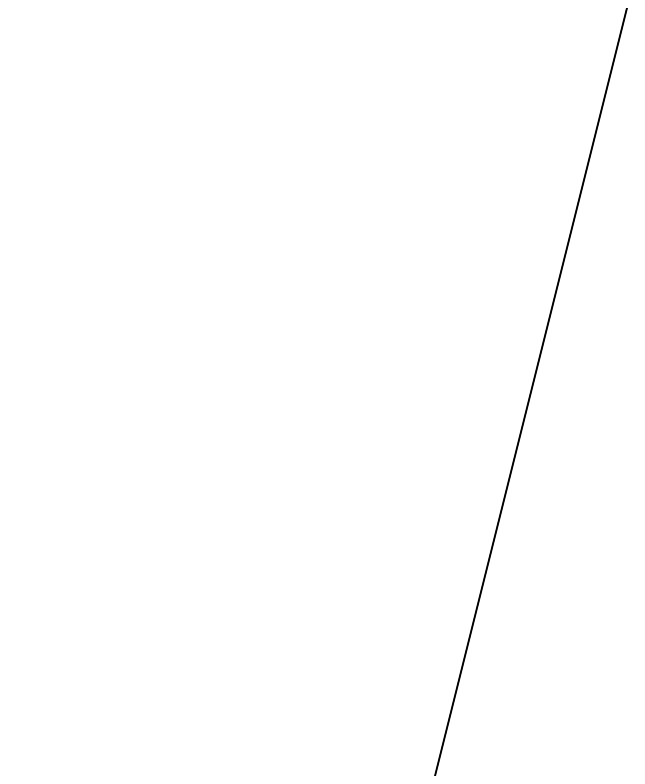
# Model space of a CAD drawing. Header units: metres. Extents: x -16 to 65907, y -5261 to 15511.
# Drawn here: x 65706.169 to 65708.754, y 5532.408 to 5535.576 of the extents above; entities that cross this region are included whole.
import ezdxf

# ---------------------------------------------------------------- set-up
doc = ezdxf.new("R2010")
doc.units = ezdxf.units.M
doc.header["$PDMODE"] = 67
doc.header["$PDSIZE"] = -5
doc.layers.get('0').update_dxf_attribs({"color": 6})
doc.layers.add('BC-TEXT', color=7, linetype='Continuous')
doc.styles.add('BC-1IN10-1', font='FreeSans.ttf', dxfattribs={"height": 2})
doc.dimstyles.new('BC-1IN10-1', dxfattribs={"dimtxt": 2, "dimasz": 2, "dimexe": 0.18, "dimexo": 0.0625, "dimgap": 1, "dimtad": 0, "dimtoh": 1, "dimzin": 12, "dimdsep": 46, "dimtxsty": 'BC-1IN10-1', "dimblk": 'OPEN90', "dimcen": 0.09, "dimse1": 1, "dimse2": 1, "dimclrd": 256, "dimclre": 256, "dimclrt": 7, "dimadec": 0, "dimazin": 0, "dimtfac": 1, "dimtdec": 1, "dimtofl": 0, "dimtmove": 1, "dimatfit": 3, "dimldrblk": 'OPEN90', "dimfxl": 1, "dimtolj": 1, "dimtzin": 0, "dimlwd": -1, "dimarcsym": 0})

# ---------------------------------------------------------------- blocks, each defined once
blk = doc.blocks.new('_OPEN90')
at = {"color": 0, "linetype": 'ByBlock'}
for p, q in [((-0.5, 0.5), (0, 0)), ((0, 0), (-1, 0)), ((0, 0), (-0.5, -0.5))]:
    blk.add_line(p, q, dxfattribs=at)
blk = doc.blocks.new('*D2596')
at = {"layer": 'BC-TEXT'}
for p, q in [((65692.6113, 5542.6584), (65692.6113, 5544.6584)), ((65692.6113, 5536.8584), (65692.6113, 5540.6584)), ((65685.8051, 5538.7584), (65687.8051, 5538.7584)), ((65687.8051, 5538.7584), (65692.6113, 5538.7584)), ((65692.6113, 5534.8584), (65692.6113, 5532.8584))]:
    blk.add_line(p, q, dxfattribs=at)
at = {"layer": 'Defpoints', "color": 0}
for p in [(65692.6113, 5540.6584), (65708.7538, 5540.6584), (65708.7538, 5536.8584)]:
    blk.add_point(p, dxfattribs=at)
at = {"layer": 'BC-TEXT', "xscale": 2, "yscale": 2, "zscale": 2}
for p, rotation in [((65692.6113, 5540.6584), 270), ((65692.6113, 5536.8584), 90)]:
    blk.add_blockref('_OPEN90', p, dxfattribs=dict(at, rotation=rotation))
at = {"layer": 'BC-TEXT', "color": 7, "insert": (65683.0396, 5538.7584), "char_height": 2, "attachment_point": 5, "style": 'BC-1IN10-1'}
blk.add_mtext('\\A1;3.8', dxfattribs=at)

msp = doc.modelspace()

# ---------------------------------------------------------------- linework, layer by layer
at = {"layer": 'BC-TEXT'}
msp.add_line((65708.7538, 5535.6584), (65703.7538, 5515.6584), dxfattribs=at)

# ---------------------------------------------------------------- dimensions: what is measured, and where the dimension line sits
dim = msp.add_linear_dim(base=(65692.6113, 5540.6584), p1=(65708.7538, 5536.8584), p2=(65708.7538, 5540.6584), angle=90, dimstyle='BC-1IN10-1', dxfattribs=at)
dim.commit()
dim.dimension.update_dxf_attribs({"geometry": '*D2596', "text_midpoint": (65684.8051, 5538.7584)})

doc.saveas('drawing.dxf')
